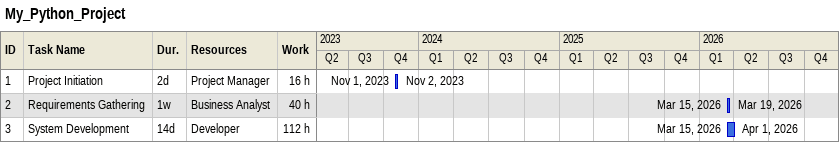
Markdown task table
My_Python_Project

| ID | Task | Duration | Start | Finish | Resources | Work (h) |
|---|---|---|---|---|---|---|
| 1 | Project Initiation | 2d | 2023-11-01 | 2023-11-02 | Project Manager | 16 |
| 2 | Requirements Gathering | 1w | 2026-03-15 | 2026-03-19 | Business Analyst | 40 |
| 3 | System Development | 14d | 2026-03-15 | 2026-04-01 | Developer | 112 |
